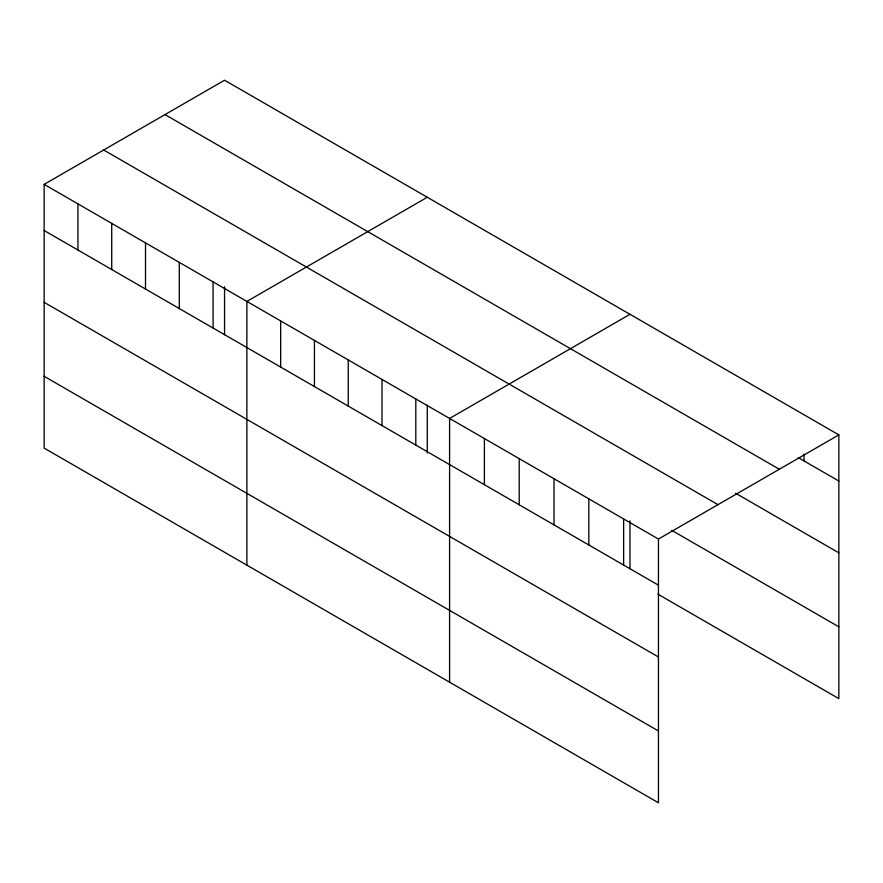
<?xml version="1.0" encoding="UTF-8"?>
<svg xmlns="http://www.w3.org/2000/svg" width="883" height="883" viewBox="0 0 883 883"><rect width="100%" height="100%" fill="white"/><g stroke="black" fill="none" stroke-linecap="round" stroke-linejoin="round"><path stroke-width="1.32" d="M44.15 184.37L658.453 539.038L658.453 802.779L44.15 448.111L44.15 184.37L224.547 80.221L838.85 434.889L838.85 698.63L657.835 594.116M427.262 197.262L246.876 301.412L246.876 565.153M629.987 314.304L449.59 418.454L449.59 682.195M658.453 539.038L838.85 434.889M798.243 457.593L838.85 481.036M165.011 114.591L779.325 469.259M735.583 493.222L838.85 552.846M103.675 150L717.989 504.668M671.764 530.352L838.85 626.82M44.15 230.518L658.453 585.186M44.15 302.328L658.453 656.996M44.15 376.301L658.453 730.969M804.038 454.149L804.038 460.937M629.987 520.86L629.987 568.729M623.641 518.939L623.641 565.087M588.829 498.84L588.829 544.988M554.027 478.752L554.027 524.899M519.215 458.652L519.215 504.8M484.403 438.553L484.403 484.701M427.262 405.154L427.262 453.023M415.805 398.95L415.805 445.098M382.019 379.436L382.019 425.584M348.233 359.933L348.233 406.081M314.447 340.43L314.447 386.577M280.662 320.915L280.662 367.074M224.547 286.787L224.547 334.657M213.079 281.909L213.079 328.057M179.293 262.406L179.293 308.553M145.507 242.891L145.507 289.039M111.722 223.388L111.722 269.536M77.936 203.885L77.936 250.032"/></g></svg>
